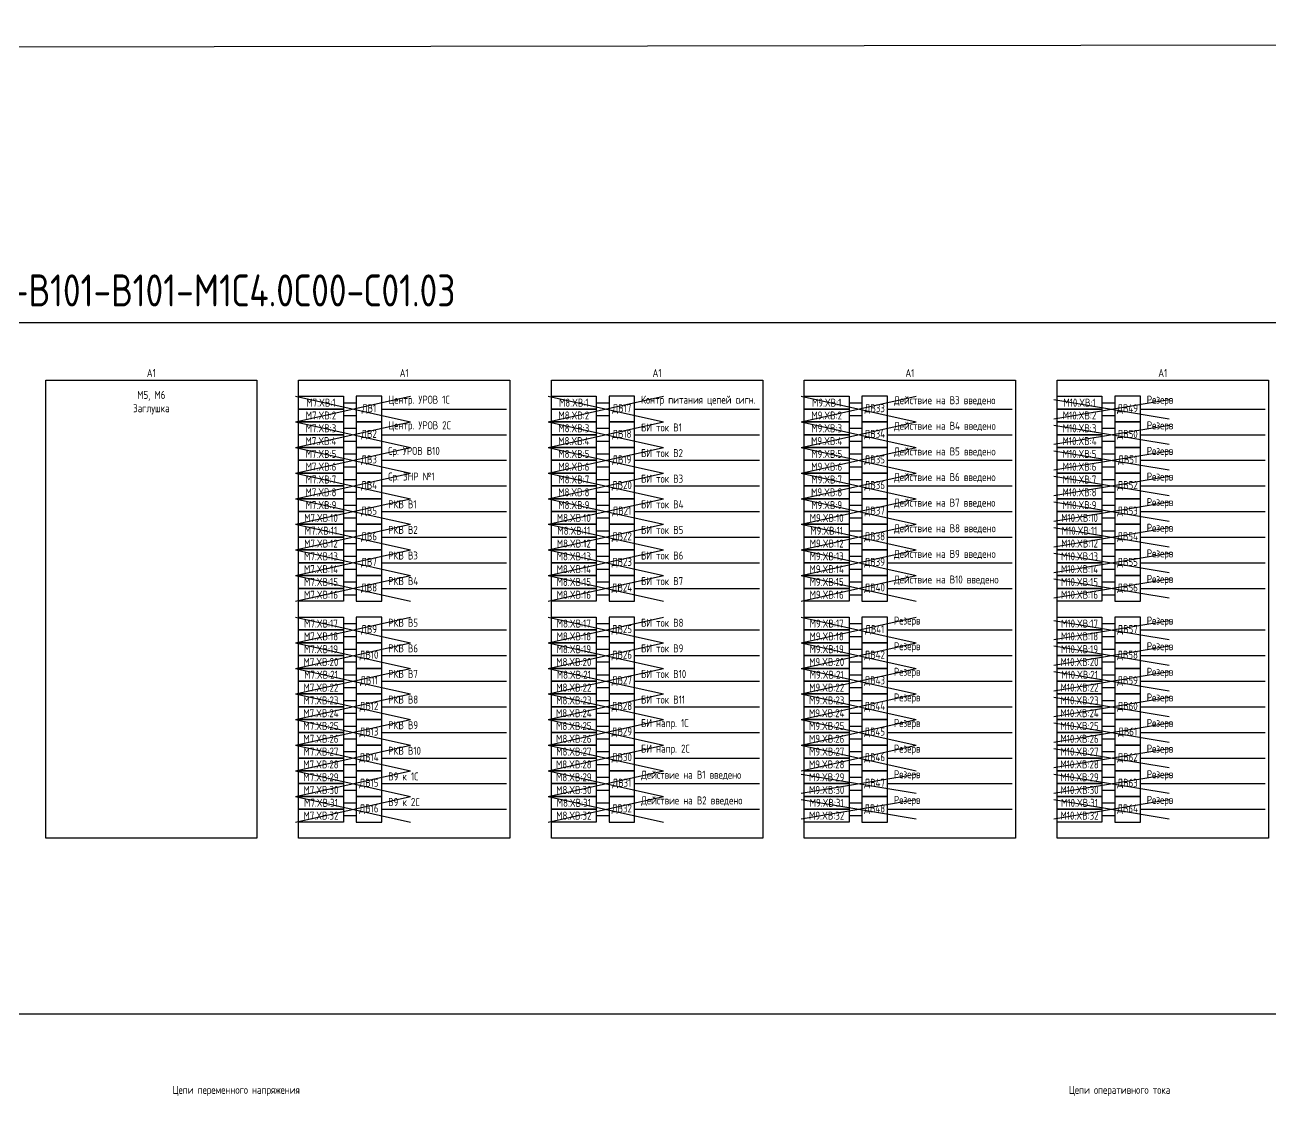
# Model space of a CAD drawing. Header units: millimetres. Extents: x -1245 to 5086, y -99 to 618.
# Drawn here: x 295.5 to 684.5, y 280 to 618 of the extents above; entities that cross this region are included whole.
import ezdxf

# ---------------------------------------------------------------- set-up
doc = ezdxf.new("R2010")
doc.units = ezdxf.units.MM
doc.styles.add('Gost_type_A', font='GOST_A.TTF')

msp = doc.modelspace()

# ---------------------------------------------------------------- linework, layer by layer
at = {"color": 210}
for p, q in [((380, 502), (416, 494)), ((380, 494), (416, 502)), ((459, 502), (495, 494)), ((459, 494), (495, 502)), ((538, 502), (574, 494)), ((538, 494), (574, 502)), ((380, 494), (416, 486)), ((380, 486), (416, 494)), ((459, 494), (495, 486)), ((459, 486), (495, 494)), ((538, 494), (574, 486)), ((538, 486), (574, 494)), ((380, 486), (416, 478)), ((380, 478), (416, 486)), ((459, 486), (495, 478)), ((459, 478), (495, 486)), ((538, 486), (574, 478)), ((538, 478), (574, 486)), ((380, 478), (416, 470)), ((380, 470), (416, 478)), ((459, 478), (495, 470)), ((459, 470), (495, 478)), ((538, 478), (574, 470)), ((538, 470), (574, 478)), ((380, 470), (416, 462)), ((380, 462), (416, 470)), ((459, 470), (495, 462)), ((459, 462), (495, 470)), ((538, 470), (574, 462)), ((538, 462), (574, 470)), ((380, 462), (416, 454)), ((380, 454), (416, 462)), ((459, 462), (495, 454)), ((459, 454), (495, 462)), ((538, 462), (574, 454)), ((538, 454), (574, 462)), ((380, 454), (416, 446)), ((380, 446), (416, 454)), ((459, 454), (495, 446)), ((459, 446), (495, 454)), ((538, 454), (574, 446)), ((538, 446), (574, 454)), ((380, 446), (416, 438)), ((380, 438), (416, 446)), ((459, 446), (495, 438)), ((459, 438), (495, 446)), ((538, 446), (574, 438)), ((538, 438), (574, 446)), ((380, 433), (416, 425)), ((380, 425), (416, 433)), ((459, 433), (495, 425)), ((459, 425), (495, 433)), ((538, 433), (574, 425)), ((538, 425), (574, 433)), ((380, 425), (416, 417)), ((380, 417), (416, 425)), ((459, 425), (495, 417)), ((459, 417), (495, 425)), ((538, 425), (574, 417)), ((538, 417), (574, 425)), ((380, 417), (416, 409)), ((380, 409), (416, 417)), ((459, 417), (495, 409)), ((459, 409), (495, 417)), ((538, 417), (574, 409)), ((538, 409), (574, 417)), ((380, 409), (416, 401)), ((380, 401), (416, 409)), ((459, 409), (495, 401)), ((459, 401), (495, 409)), ((538, 409), (574, 401)), ((538, 401), (574, 409)), ((380, 401), (416, 393)), ((380, 393), (416, 401)), ((459, 401), (495, 393)), ((459, 393), (495, 401)), ((538, 401), (574, 393)), ((538, 393), (574, 401)), ((380, 393), (416, 385)), ((380, 385), (416, 393)), ((459, 393), (495, 385)), ((459, 385), (495, 393)), ((538, 393), (574, 385)), ((538, 385), (574, 393)), ((380, 385), (416, 377)), ((380, 377), (416, 385)), ((459, 385), (495, 377)), ((459, 377), (495, 385)), ((380, 377), (416, 369)), ((380, 369), (416, 377)), ((459, 377), (495, 369)), ((459, 369), (495, 377))]:
    msp.add_line(p, q, dxfattribs=at)
for p, q in [((395, 500), (399, 500)), ((407, 498), (446, 498)), ((474, 500), (478, 500)), ((486, 498), (525, 498)), ((553, 500), (557, 500)), ((565, 498), (604, 498)), ((632, 500), (636, 500)), ((644, 498), (683, 498)), ((395, 496), (399, 496)), ((474, 496), (478, 496)), ((553, 496), (557, 496)), ((632, 496), (636, 496)), ((395, 492), (399, 492)), ((474, 492), (478, 492)), ((553, 492), (557, 492)), ((632, 492), (636, 492)), ((395, 488), (399, 488)), ((407, 490), (446, 490)), ((474, 488), (478, 488)), ((486, 490), (525, 490)), ((553, 488), (557, 488)), ((565, 490), (604, 490)), ((632, 488), (636, 488)), ((644, 490), (683, 490)), ((395, 484), (399, 484)), ((474, 484), (478, 484)), ((553, 484), (557, 484)), ((632, 484), (636, 484)), ((395, 480), (399, 480)), ((407, 482), (446, 482)), ((474, 480), (478, 480)), ((486, 482), (525, 482)), ((553, 480), (557, 480)), ((565, 482), (604, 482)), ((632, 480), (636, 480)), ((644, 482), (683, 482)), ((395, 476), (399, 476)), ((474, 476), (478, 476)), ((553, 476), (557, 476)), ((632, 476), (636, 476)), ((395, 472), (399, 472)), ((407, 474), (446, 474)), ((474, 472), (478, 472)), ((486, 474), (525, 474)), ((553, 472), (557, 472)), ((565, 474), (604, 474)), ((632, 472), (636, 472)), ((644, 474), (683, 474)), ((395, 468), (399, 468)), ((474, 468), (478, 468)), ((553, 468), (557, 468)), ((632, 468), (636, 468)), ((395, 464), (399, 464)), ((407, 466), (446, 466)), ((474, 464), (478, 464)), ((486, 466), (525, 466)), ((553, 464), (557, 464)), ((565, 466), (604, 466)), ((632, 464), (636, 464)), ((644, 466), (683, 466)), ((395, 460), (399, 460)), ((474, 460), (478, 460)), ((553, 460), (557, 460)), ((632, 460), (636, 460)), ((395, 456), (399, 456)), ((407, 458), (446, 458)), ((474, 456), (478, 456)), ((486, 458), (525, 458)), ((553, 456), (557, 456)), ((565, 458), (604, 458)), ((632, 456), (636, 456)), ((644, 458), (683, 458)), ((395, 452), (399, 452)), ((474, 452), (478, 452)), ((553, 452), (557, 452)), ((632, 452), (636, 452)), ((395, 448), (399, 448)), ((407, 450), (446, 450)), ((474, 448), (478, 448)), ((486, 450), (525, 450)), ((553, 448), (557, 448)), ((565, 450), (604, 450)), ((632, 448), (636, 448)), ((644, 450), (683, 450)), ((395, 444), (399, 444)), ((474, 444), (478, 444)), ((553, 444), (557, 444)), ((632, 444), (636, 444)), ((395, 440), (399, 440)), ((407, 442), (446, 442)), ((474, 440), (478, 440)), ((486, 442), (525, 442)), ((553, 440), (557, 440)), ((565, 442), (604, 442)), ((632, 440), (636, 440)), ((644, 442), (683, 442)), ((395, 431), (399, 431)), ((407, 429), (446, 429)), ((474, 431), (478, 431)), ((486, 429), (525, 429)), ((553, 431), (557, 431)), ((565, 429), (604, 429)), ((632, 431), (636, 431)), ((644, 429), (683, 429)), ((395, 427), (399, 427)), ((474, 427), (478, 427)), ((553, 427), (557, 427)), ((632, 427), (636, 427)), ((395, 423), (399, 423)), ((407, 421), (446, 421)), ((474, 423), (478, 423)), ((486, 421), (525, 421)), ((553, 423), (557, 423)), ((565, 421), (604, 421)), ((632, 423), (636, 423)), ((644, 421), (683, 421)), ((395, 419), (399, 419)), ((474, 419), (478, 419)), ((553, 419), (557, 419)), ((632, 419), (636, 419)), ((395, 415), (399, 415)), ((407, 413), (446, 413)), ((474, 415), (478, 415)), ((486, 413), (525, 413)), ((553, 415), (557, 415)), ((565, 413), (604, 413)), ((632, 415), (636, 415)), ((644, 413), (683, 413)), ((395, 411), (399, 411)), ((474, 411), (478, 411)), ((553, 411), (557, 411)), ((632, 411), (636, 411)), ((395, 407), (399, 407)), ((407, 405), (446, 405)), ((474, 407), (478, 407)), ((486, 405), (525, 405)), ((553, 407), (557, 407)), ((565, 405), (604, 405)), ((632, 407), (636, 407)), ((644, 405), (683, 405)), ((395, 403), (399, 403)), ((474, 403), (478, 403)), ((553, 403), (557, 403)), ((632, 403), (636, 403)), ((395, 399), (399, 399)), ((407, 397), (446, 397)), ((474, 399), (478, 399)), ((486, 397), (525, 397)), ((553, 399), (557, 399)), ((565, 397), (604, 397)), ((632, 399), (636, 399)), ((644, 397), (683, 397)), ((395, 395), (399, 395)), ((474, 395), (478, 395)), ((553, 395), (557, 395)), ((632, 395), (636, 395)), ((395, 391), (399, 391)), ((474, 391), (478, 391)), ((553, 391), (557, 391)), ((632, 391), (636, 391)), ((395, 387), (399, 387)), ((407, 389), (446, 389)), ((474, 387), (478, 387)), ((486, 389), (525, 389)), ((553, 387), (557, 387)), ((565, 389), (604, 389)), ((632, 387), (636, 387)), ((644, 389), (683, 389)), ((395, 383), (399, 383)), ((474, 383), (478, 383)), ((553, 383), (557, 383)), ((632, 383), (636, 383)), ((395, 379), (399, 379)), ((407, 381), (446, 381)), ((474, 379), (478, 379)), ((486, 381), (525, 381)), ((553, 379), (557, 379)), ((565, 381), (604, 381)), ((632, 379), (636, 379)), ((644, 381), (683, 381)), ((395, 375), (399, 375)), ((474, 375), (478, 375)), ((553, 375), (557, 375)), ((632, 375), (636, 375)), ((395, 371), (399, 371)), ((407, 373), (446, 373)), ((474, 371), (478, 371)), ((486, 373), (525, 373)), ((553, 371), (557, 371)), ((565, 373), (604, 373)), ((632, 371), (636, 371)), ((644, 373), (683, 373))]:
    msp.add_line(p, q)
at = {"color": 114, "true_color": 0x139b48}
for p, q in [((617, 501), (653, 495)), ((617, 495), (653, 501)), ((617, 493), (653, 487)), ((617, 487), (653, 493)), ((617, 485), (653, 479)), ((617, 479), (653, 485)), ((617, 477), (653, 471)), ((617, 471), (653, 477)), ((617, 469), (653, 463)), ((617, 463), (653, 469)), ((617, 461), (653, 455)), ((617, 455), (653, 461)), ((617, 453), (653, 447)), ((617, 447), (653, 453)), ((617, 445), (653, 439)), ((617, 439), (653, 445)), ((617, 432), (653, 426)), ((617, 426), (653, 432)), ((617, 424), (653, 418)), ((617, 418), (653, 424)), ((617, 416), (653, 410)), ((617, 410), (653, 416)), ((617, 408), (653, 402)), ((617, 402), (653, 408)), ((617, 400), (653, 394)), ((617, 394), (653, 400)), ((617, 392), (653, 386)), ((617, 386), (653, 392)), ((538, 384), (574, 378)), ((538, 378), (574, 384)), ((617, 384), (653, 378)), ((617, 378), (653, 384)), ((538, 376), (574, 370)), ((538, 370), (574, 376)), ((617, 376), (653, 370)), ((617, 370), (653, 376))]:
    msp.add_line(p, q, dxfattribs=at)
at = {"color": 3}
msp.add_lwpolyline([(-1245, 609), (5086, 618), (5086, -90), (-1245, -99)], close=True, dxfattribs=at)
for points in [[(0, 525), (976, 525), (976, 309), (0, 309)], [(302, 507), (368, 507), (368, 364), (302, 364)], [(381, 507), (447, 507), (447, 364), (381, 364)], [(460, 507), (526, 507), (526, 364), (460, 364)], [(539, 507), (605, 507), (605, 364), (539, 364)], [(618, 507), (684, 507), (684, 364), (618, 364)], [(381, 502), (395, 502), (395, 498), (381, 498)], [(460, 502), (474, 502), (474, 498), (460, 498)], [(539, 502), (553, 502), (553, 498), (539, 498)], [(618, 502), (632, 502), (632, 498), (618, 498)], [(381, 498), (395, 498), (395, 494), (381, 494)], [(460, 498), (474, 498), (474, 494), (460, 494)], [(539, 498), (553, 498), (553, 494), (539, 494)], [(618, 498), (632, 498), (632, 494), (618, 494)], [(381, 494), (395, 494), (395, 490), (381, 490)], [(460, 494), (474, 494), (474, 490), (460, 490)], [(539, 494), (553, 494), (553, 490), (539, 490)], [(618, 494), (632, 494), (632, 490), (618, 490)], [(381, 490), (395, 490), (395, 486), (381, 486)], [(460, 490), (474, 490), (474, 486), (460, 486)], [(539, 490), (553, 490), (553, 486), (539, 486)], [(618, 490), (632, 490), (632, 486), (618, 486)], [(381, 486), (395, 486), (395, 482), (381, 482)], [(460, 486), (474, 486), (474, 482), (460, 482)], [(539, 486), (553, 486), (553, 482), (539, 482)], [(618, 486), (632, 486), (632, 482), (618, 482)], [(381, 482), (395, 482), (395, 478), (381, 478)], [(460, 482), (474, 482), (474, 478), (460, 478)], [(539, 482), (553, 482), (553, 478), (539, 478)], [(618, 482), (632, 482), (632, 478), (618, 478)], [(381, 478), (395, 478), (395, 474), (381, 474)], [(460, 478), (474, 478), (474, 474), (460, 474)], [(539, 478), (553, 478), (553, 474), (539, 474)], [(618, 478), (632, 478), (632, 474), (618, 474)], [(381, 474), (395, 474), (395, 470), (381, 470)], [(460, 474), (474, 474), (474, 470), (460, 470)], [(539, 474), (553, 474), (553, 470), (539, 470)], [(618, 474), (632, 474), (632, 470), (618, 470)], [(381, 470), (395, 470), (395, 466), (381, 466)], [(460, 470), (474, 470), (474, 466), (460, 466)], [(539, 470), (553, 470), (553, 466), (539, 466)], [(618, 470), (632, 470), (632, 466), (618, 466)], [(381, 466), (395, 466), (395, 462), (381, 462)], [(460, 466), (474, 466), (474, 462), (460, 462)], [(539, 466), (553, 466), (553, 462), (539, 462)], [(618, 466), (632, 466), (632, 462), (618, 462)], [(381, 462), (395, 462), (395, 458), (381, 458)], [(460, 462), (474, 462), (474, 458), (460, 458)], [(539, 462), (553, 462), (553, 458), (539, 458)], [(618, 462), (632, 462), (632, 458), (618, 458)], [(381, 458), (395, 458), (395, 454), (381, 454)], [(460, 458), (474, 458), (474, 454), (460, 454)], [(539, 458), (553, 458), (553, 454), (539, 454)], [(618, 458), (632, 458), (632, 454), (618, 454)], [(381, 454), (395, 454), (395, 450), (381, 450)], [(460, 454), (474, 454), (474, 450), (460, 450)], [(539, 454), (553, 454), (553, 450), (539, 450)], [(618, 454), (632, 454), (632, 450), (618, 450)], [(381, 450), (395, 450), (395, 446), (381, 446)], [(460, 450), (474, 450), (474, 446), (460, 446)], [(539, 450), (553, 450), (553, 446), (539, 446)], [(618, 450), (632, 450), (632, 446), (618, 446)], [(381, 446), (395, 446), (395, 442), (381, 442)], [(460, 446), (474, 446), (474, 442), (460, 442)], [(539, 446), (553, 446), (553, 442), (539, 442)], [(618, 446), (632, 446), (632, 442), (618, 442)], [(381, 442), (395, 442), (395, 438), (381, 438)], [(460, 442), (474, 442), (474, 438), (460, 438)], [(539, 442), (553, 442), (553, 438), (539, 438)], [(618, 442), (632, 442), (632, 438), (618, 438)], [(381, 433), (395, 433), (395, 429), (381, 429)], [(460, 433), (474, 433), (474, 429), (460, 429)], [(539, 433), (553, 433), (553, 429), (539, 429)], [(618, 433), (632, 433), (632, 429), (618, 429)], [(381, 429), (395, 429), (395, 425), (381, 425)], [(460, 429), (474, 429), (474, 425), (460, 425)], [(539, 429), (553, 429), (553, 425), (539, 425)], [(618, 429), (632, 429), (632, 425), (618, 425)], [(381, 425), (395, 425), (395, 421), (381, 421)], [(460, 425), (474, 425), (474, 421), (460, 421)], [(539, 425), (553, 425), (553, 421), (539, 421)], [(618, 425), (632, 425), (632, 421), (618, 421)], [(381, 421), (395, 421), (395, 417), (381, 417)], [(460, 421), (474, 421), (474, 417), (460, 417)], [(539, 421), (553, 421), (553, 417), (539, 417)], [(618, 421), (632, 421), (632, 417), (618, 417)], [(381, 417), (395, 417), (395, 413), (381, 413)], [(460, 417), (474, 417), (474, 413), (460, 413)], [(539, 417), (553, 417), (553, 413), (539, 413)], [(618, 417), (632, 417), (632, 413), (618, 413)], [(381, 413), (395, 413), (395, 409), (381, 409)], [(460, 413), (474, 413), (474, 409), (460, 409)], [(539, 413), (553, 413), (553, 409), (539, 409)], [(618, 413), (632, 413), (632, 409), (618, 409)], [(381, 409), (395, 409), (395, 405), (381, 405)], [(460, 409), (474, 409), (474, 405), (460, 405)], [(539, 409), (553, 409), (553, 405), (539, 405)], [(618, 409), (632, 409), (632, 405), (618, 405)], [(381, 405), (395, 405), (395, 401), (381, 401)], [(460, 405), (474, 405), (474, 401), (460, 401)], [(539, 405), (553, 405), (553, 401), (539, 401)], [(618, 405), (632, 405), (632, 401), (618, 401)], [(381, 401), (395, 401), (395, 397), (381, 397)], [(460, 401), (474, 401), (474, 397), (460, 397)], [(539, 401), (553, 401), (553, 397), (539, 397)], [(618, 401), (632, 401), (632, 397), (618, 397)], [(381, 397), (395, 397), (395, 393), (381, 393)], [(460, 397), (474, 397), (474, 393), (460, 393)], [(539, 397), (553, 397), (553, 393), (539, 393)], [(618, 397), (632, 397), (632, 393), (618, 393)], [(381, 393), (395, 393), (395, 389), (381, 389)], [(460, 393), (474, 393), (474, 389), (460, 389)], [(539, 393), (553, 393), (553, 389), (539, 389)], [(618, 393), (632, 393), (632, 389), (618, 389)], [(381, 389), (395, 389), (395, 385), (381, 385)], [(460, 389), (474, 389), (474, 385), (460, 385)], [(539, 389), (553, 389), (553, 385), (539, 385)], [(618, 389), (632, 389), (632, 385), (618, 385)], [(381, 385), (395, 385), (395, 381), (381, 381)], [(460, 385), (474, 385), (474, 381), (460, 381)], [(539, 385), (553, 385), (553, 381), (539, 381)], [(618, 385), (632, 385), (632, 381), (618, 381)], [(381, 381), (395, 381), (395, 377), (381, 377)], [(460, 381), (474, 381), (474, 377), (460, 377)], [(539, 381), (553, 381), (553, 377), (539, 377)], [(618, 381), (632, 381), (632, 377), (618, 377)], [(381, 377), (395, 377), (395, 373), (381, 373)], [(460, 377), (474, 377), (474, 373), (460, 373)], [(539, 377), (553, 377), (553, 373), (539, 373)], [(618, 377), (632, 377), (632, 373), (618, 373)], [(381, 373), (395, 373), (395, 369), (381, 369)], [(460, 373), (474, 373), (474, 369), (460, 369)], [(539, 373), (553, 373), (553, 369), (539, 369)], [(618, 373), (632, 373), (632, 369), (618, 369)]]:
    msp.add_lwpolyline(points, close=True)
at = {"ltscale": 4}
for points in [[(399, 494), (407, 494), (407, 502), (399, 502)], [(478, 494), (486, 494), (486, 502), (478, 502)], [(557, 494), (565, 494), (565, 502), (557, 502)], [(636, 494), (644, 494), (644, 502), (636, 502)], [(399, 486), (407, 486), (407, 494), (399, 494)], [(478, 486), (486, 486), (486, 494), (478, 494)], [(557, 486), (565, 486), (565, 494), (557, 494)], [(636, 486), (644, 486), (644, 494), (636, 494)], [(399, 478), (407, 478), (407, 486), (399, 486)], [(478, 478), (486, 478), (486, 486), (478, 486)], [(557, 478), (565, 478), (565, 486), (557, 486)], [(636, 478), (644, 478), (644, 486), (636, 486)], [(399, 470), (407, 470), (407, 478), (399, 478)], [(478, 470), (486, 470), (486, 478), (478, 478)], [(557, 470), (565, 470), (565, 478), (557, 478)], [(636, 470), (644, 470), (644, 478), (636, 478)], [(399, 462), (407, 462), (407, 470), (399, 470)], [(478, 462), (486, 462), (486, 470), (478, 470)], [(557, 462), (565, 462), (565, 470), (557, 470)], [(636, 462), (644, 462), (644, 470), (636, 470)], [(399, 454), (407, 454), (407, 462), (399, 462)], [(478, 454), (486, 454), (486, 462), (478, 462)], [(557, 454), (565, 454), (565, 462), (557, 462)], [(636, 454), (644, 454), (644, 462), (636, 462)], [(399, 446), (407, 446), (407, 454), (399, 454)], [(478, 446), (486, 446), (486, 454), (478, 454)], [(557, 446), (565, 446), (565, 454), (557, 454)], [(636, 446), (644, 446), (644, 454), (636, 454)], [(399, 438), (407, 438), (407, 446), (399, 446)], [(478, 438), (486, 438), (486, 446), (478, 446)], [(557, 438), (565, 438), (565, 446), (557, 446)], [(636, 438), (644, 438), (644, 446), (636, 446)], [(399, 425), (407, 425), (407, 433), (399, 433)], [(478, 425), (486, 425), (486, 433), (478, 433)], [(557, 425), (565, 425), (565, 433), (557, 433)], [(636, 425), (644, 425), (644, 433), (636, 433)], [(399, 417), (407, 417), (407, 425), (399, 425)], [(478, 417), (486, 417), (486, 425), (478, 425)], [(557, 417), (565, 417), (565, 425), (557, 425)], [(636, 417), (644, 417), (644, 425), (636, 425)], [(399, 409), (407, 409), (407, 417), (399, 417)], [(478, 409), (486, 409), (486, 417), (478, 417)], [(557, 409), (565, 409), (565, 417), (557, 417)], [(636, 409), (644, 409), (644, 417), (636, 417)], [(399, 401), (407, 401), (407, 409), (399, 409)], [(478, 401), (486, 401), (486, 409), (478, 409)], [(557, 401), (565, 401), (565, 409), (557, 409)], [(636, 401), (644, 401), (644, 409), (636, 409)], [(399, 393), (407, 393), (407, 401), (399, 401)], [(478, 393), (486, 393), (486, 401), (478, 401)], [(557, 393), (565, 393), (565, 401), (557, 401)], [(636, 393), (644, 393), (644, 401), (636, 401)], [(399, 385), (407, 385), (407, 393), (399, 393)], [(478, 385), (486, 385), (486, 393), (478, 393)], [(557, 385), (565, 385), (565, 393), (557, 393)], [(636, 385), (644, 385), (644, 393), (636, 393)], [(399, 377), (407, 377), (407, 385), (399, 385)], [(478, 377), (486, 377), (486, 385), (478, 385)], [(557, 377), (565, 377), (565, 385), (557, 385)], [(636, 377), (644, 377), (644, 385), (636, 385)], [(399, 369), (407, 369), (407, 377), (399, 377)], [(478, 369), (486, 369), (486, 377), (478, 377)], [(557, 369), (565, 369), (565, 377), (557, 377)], [(636, 369), (644, 369), (644, 377), (636, 377)]]:
    msp.add_lwpolyline(points, close=True, dxfattribs=at)

# ---------------------------------------------------------------- texts
at = {"line_spacing_factor": 0.9, "style": 'Gost_type_A'}
for s, insert, char_height, width, attachment_point in [('ЮНИТ-М519-ДЗШ-Р102-К103-К103-К103-х-х-В101-В101-В101-В101-В101-М1С4.0С00-С01.03', (0, 528), 10, 855, 7), ('A1', (335, 508), 2.5, 66, 8), ('A1', (414, 508), 2.5, 66, 8), ('A1', (493, 508), 2.5, 66, 8), ('A1', (572, 508), 2.5, 66, 8), ('A1', (651, 508), 2.5, 66, 8), ('Цепи переменного напряжения', (361.5, 285), 2.5, 107, 5), ('Цепи оперативного тока', (637.5, 285), 2.5, 395, 5)]:
    msp.add_mtext(s, dxfattribs=dict(at, insert=insert, char_height=char_height, width=width, attachment_point=attachment_point))
at = {"char_height": 2.5, "style": 'Gost_type_A'}
for s, insert, width, attachment_point in [('M5, M6\\PЗаглушка', (335, 500), 66, 5), ('Центр. УРОВ 1С', (409, 499), 27.8465, 7), ('Контр питания цепей сигн.', (488, 499), 35.7119, 7), ('Действие на В3 введено', (567, 499), 38, 7), ('Резерв', (646, 499), 37, 7), ('M7.XВ:1', (388, 500), 14, 5), ('ДВ1', (403, 498), 7.9998, 5), ('M8.XВ:1', (467, 500), 14, 5), ('ДВ17', (482, 498), 7.9998, 5), ('M9.XВ:1', (546, 500), 14, 5), ('ДВ33', (561, 498), 7.9998, 5), ('M10.XВ:1', (625, 500), 14, 5), ('ДВ49', (640, 498), 7.9998, 5), ('M7.XВ:2', (388, 496), 14, 5), ('Центр. УРОВ 2С', (409, 491), 27.8465, 7), ('M8.XВ:2', (467, 496), 14, 5), ('M9.XВ:2', (546, 496), 14, 5), ('M10.XВ:2', (625, 496), 14, 5), ('Резерв', (646, 491), 37, 7), ('M7.XВ:3', (388, 492), 14, 5), ('ДВ2', (403, 490), 7.9998, 5), ('M8.XВ:3', (467, 492), 14, 5), ('ДВ18', (482, 490), 7.9998, 5), ('БИ ток В1', (488, 491), 27.8465, 7), ('M9.XВ:3', (546, 492), 14, 5), ('ДВ34', (561, 490), 7.9998, 5), ('Действие на В4 введено', (567, 491), 38, 7), ('M10.XВ:3', (625, 492), 14, 5), ('ДВ50', (640, 490), 7.9998, 5), ('M7.XВ:4', (388, 488), 14, 5), ('M8.XВ:4', (467, 488), 14, 5), ('M9.XВ:4', (546, 488), 14, 5), ('M10.XВ:4', (625, 488), 14, 5), ('M7.XВ:5', (388, 484), 14, 5), ('ДВ3', (403, 482), 7.9998, 5), ('Ср. УРОВ В10', (409, 483), 27.8465, 7), ('M8.XВ:5', (467, 484), 14, 5), ('ДВ19', (482, 482), 7.9998, 5), ('БИ ток В2', (488, 483), 27.8465, 7), ('M9.XВ:5', (546, 484), 14, 5), ('ДВ35', (561, 482), 7.9998, 5), ('Действие на В5 введено', (567, 483), 38, 7), ('M10.XВ:5', (625, 484), 14, 5), ('ДВ51', (640, 482), 7.9998, 5), ('Резерв', (646, 483), 37, 7), ('M7.XВ:6', (388, 480), 14, 5), ('M8.XВ:6', (467, 480), 14, 5), ('M9.XВ:6', (546, 480), 14, 5), ('M10.XВ:6', (625, 480), 14, 5), ('M7.XВ:7', (388, 476), 14, 5), ('ДВ4', (403, 474), 7.9998, 5), ('Ср. ЗНР №1', (409, 475), 27.8465, 7), ('M8.XВ:7', (467, 476), 14, 5), ('ДВ20', (482, 474), 7.9998, 5), ('БИ ток В3', (488, 475), 27.8465, 7), ('M9.XВ:7', (546, 476), 14, 5), ('ДВ36', (561, 474), 7.9998, 5), ('Действие на В6 введено', (567, 475), 38, 7), ('M10.XВ:7', (625, 476), 14, 5), ('ДВ52', (640, 474), 7.9998, 5), ('Резерв', (646, 475), 37, 7), ('M7.XВ:8', (388, 472), 14, 5), ('M8.XВ:8', (467, 472), 14, 5), ('M9.XВ:8', (546, 472), 14, 5), ('M10.XВ:8', (625, 472), 14, 5), ('M7.XВ:9', (388, 468), 14, 5), ('ДВ5', (403, 466), 7.9998, 5), ('РКВ В1', (409, 467), 27.8465, 7), ('M8.XВ:9', (467, 468), 14, 5), ('ДВ21', (482, 466), 7.9998, 5), ('БИ ток В4', (488, 467), 27.8465, 7), ('M9.XВ:9', (546, 468), 14, 5), ('ДВ37', (561, 466), 7.9998, 5), ('Действие на В7 введено', (567, 467), 38, 7), ('M10.XВ:9', (625, 468), 14, 5), ('ДВ53', (640, 466), 7.9998, 5), ('Резерв', (646, 467), 37, 7), ('M7.XВ:10', (388, 464), 14, 5), ('M8.XВ:10', (467, 464), 14, 5), ('M9.XВ:10', (546, 464), 14, 5), ('M10.XВ:10', (625, 464), 14, 5), ('M7.XВ:11', (388, 460), 14, 5), ('ДВ6', (403, 458), 7.9998, 5), ('РКВ В2', (409, 459), 27.8465, 7), ('M8.XВ:11', (467, 460), 14, 5), ('ДВ22', (482, 458), 7.9998, 5), ('БИ ток В5', (488, 459), 27.8465, 7), ('M9.XВ:11', (546, 460), 14, 5), ('ДВ38', (561, 458), 7.9998, 5), ('Действие на В8 введено', (567, 459), 38, 7), ('M10.XВ:11', (625, 460), 14, 5), ('ДВ54', (640, 458), 7.9998, 5), ('Резерв', (646, 459), 37, 7), ('M7.XВ:12', (388, 456), 14, 5), ('M8.XВ:12', (467, 456), 14, 5), ('M9.XВ:12', (546, 456), 14, 5), ('M10.XВ:12', (625, 456), 14, 5), ('M7.XВ:13', (388, 452), 14, 5), ('ДВ7', (403, 450), 7.9998, 5), ('РКВ В3', (409, 451), 27.8465, 7), ('M8.XВ:13', (467, 452), 14, 5), ('ДВ23', (482, 450), 7.9998, 5), ('БИ ток В6', (488, 451), 27.8465, 7), ('M9.XВ:13', (546, 452), 14, 5), ('ДВ39', (561, 450), 7.9998, 5), ('Действие на В9 введено', (567, 451), 38, 7), ('M10.XВ:13', (625, 452), 14, 5), ('ДВ55', (640, 450), 7.9998, 5), ('Резерв', (646, 451), 37, 7), ('M7.XВ:14', (388, 448), 14, 5), ('M8.XВ:14', (467, 448), 14, 5), ('M9.XВ:14', (546, 448), 14, 5), ('M10.XВ:14', (625, 448), 14, 5), ('M7.XВ:15', (388, 444), 14, 5), ('ДВ8', (403, 442), 7.9998, 5), ('РКВ В4', (409, 443), 27.8465, 7), ('M8.XВ:15', (467, 444), 14, 5), ('ДВ24', (482, 442), 7.9998, 5), ('БИ ток В7', (488, 443), 27.8465, 7), ('M9.XВ:15', (546, 444), 14, 5), ('ДВ40', (561, 442), 7.9998, 5), ('Действие на В10 введено', (567, 443), 38, 7), ('M10.XВ:15', (625, 444), 14, 5), ('ДВ56', (640, 442), 7.9998, 5), ('Резерв', (646, 443), 37, 7), ('M7.XВ:16', (388, 440), 14, 5), ('M8.XВ:16', (467, 440), 14, 5), ('M9.XВ:16', (546, 440), 14, 5), ('M10.XВ:16', (625, 440), 14, 5), ('M7.XВ:17', (388, 431), 14, 5), ('РКВ В5', (409, 430), 27.8465, 7), ('M8.XВ:17', (467, 431), 14, 5), ('БИ ток В8', (488, 430), 27.8465, 7), ('M9.XВ:17', (546, 431), 14, 5), ('Резерв', (567, 430), 37, 7), ('M10.XВ:17', (625, 431), 14, 5), ('Резерв', (646, 430), 37, 7), ('M7.XВ:18', (388, 427), 14, 5), ('ДВ9', (403, 429), 7.9998, 5), ('M8.XВ:18', (467, 427), 14, 5), ('ДВ25', (482, 429), 7.9998, 5), ('M9.XВ:18', (546, 427), 14, 5), ('ДВ41', (561, 429), 7.9998, 5), ('M10.XВ:18', (625, 427), 14, 5), ('ДВ57', (640, 429), 7.9998, 5), ('M7.XВ:19', (388, 423), 14, 5), ('РКВ В6', (409, 422), 27.8465, 7), ('M8.XВ:19', (467, 423), 14, 5), ('БИ ток В9', (488, 422), 27.8465, 7), ('M9.XВ:19', (546, 423), 14, 5), ('Резерв', (567, 422), 37, 7), ('M10.XВ:19', (625, 423), 14, 5), ('Резерв', (646, 422), 37, 7), ('M7.XВ:20', (388, 419), 14, 5), ('ДВ10', (403, 421), 7.9998, 5), ('M8.XВ:20', (467, 419), 14, 5), ('ДВ26', (482, 421), 7.9998, 5), ('M9.XВ:20', (546, 419), 14, 5), ('ДВ42', (561, 421), 7.9998, 5), ('M10.XВ:20', (625, 419), 14, 5), ('ДВ58', (640, 421), 7.9998, 5), ('РКВ В7', (409, 414), 27.8465, 7), ('БИ ток В10', (488, 414), 27.8465, 7), ('Резерв', (567, 414), 37, 7), ('Резерв', (646, 414), 37, 7), ('M7.XВ:21', (388, 415), 14, 5), ('ДВ11', (403, 413), 7.9998, 5), ('M8.XВ:21', (467, 415), 14, 5), ('ДВ27', (482, 413), 7.9998, 5), ('M9.XВ:21', (546, 415), 14, 5), ('ДВ43', (561, 413), 7.9998, 5), ('M10.XВ:21', (625, 415), 14, 5), ('ДВ59', (640, 413), 7.9998, 5), ('M7.XВ:22', (388, 411), 14, 5), ('РКВ В8', (409, 406), 27.8465, 7), ('M8.XВ:22', (467, 411), 14, 5), ('БИ ток В11', (488, 406), 27.8465, 7), ('M9.XВ:22', (546, 411), 14, 5), ('Резерв', (567, 406), 37, 7), ('M10.XВ:22', (625, 411), 14, 5), ('Резерв', (646, 406), 37, 7), ('M7.XВ:23', (388, 407), 14, 5), ('ДВ12', (403, 405), 7.9998, 5), ('M8.XВ:23', (467, 407), 14, 5), ('ДВ28', (482, 405), 7.9998, 5), ('M9.XВ:23', (546, 407), 14, 5), ('ДВ44', (561, 405), 7.9998, 5), ('M10.XВ:23', (625, 407), 14, 5), ('ДВ60', (640, 405), 7.9998, 5), ('M7.XВ:24', (388, 403), 14, 5), ('M8.XВ:24', (467, 403), 14, 5), ('БИ напр. 1С', (488, 398), 27.8465, 7), ('M9.XВ:24', (546, 403), 14, 5), ('Резерв', (567, 398), 37, 7), ('M10.XВ:24', (625, 403), 14, 5), ('Резерв', (646, 398), 37, 7), ('M7.XВ:25', (388, 399), 14, 5), ('ДВ13', (403, 397), 7.9998, 5), ('РКВ В9', (409, 398), 27.8465, 7), ('M8.XВ:25', (467, 399), 14, 5), ('ДВ29', (482, 397), 7.9998, 5), ('M9.XВ:25', (546, 399), 14, 5), ('ДВ45', (561, 397), 7.9998, 5), ('M10.XВ:25', (625, 399), 14, 5), ('ДВ61', (640, 397), 7.9998, 5), ('M7.XВ:26', (388, 395), 14, 5), ('M8.XВ:26', (467, 395), 14, 5), ('БИ напр. 2С', (488, 390), 27.8465, 7), ('M9.XВ:26', (546, 395), 14, 5), ('Резерв', (567, 390), 37, 7), ('M10.XВ:26', (625, 395), 14, 5), ('Резерв', (646, 390), 37, 7), ('M7.XВ:27', (388, 391), 14, 5), ('ДВ14', (403, 389), 7.9998, 5), ('РКВ В10', (409, 390), 27.8465, 7), ('M8.XВ:27', (467, 391), 14, 5), ('ДВ30', (482, 389), 7.9998, 5), ('M9.XВ:27', (546, 391), 14, 5), ('ДВ46', (561, 389), 7.9998, 5), ('M10.XВ:27', (625, 391), 14, 5), ('ДВ62', (640, 389), 7.9998, 5), ('M7.XВ:28', (388, 387), 14, 5), ('M8.XВ:28', (467, 387), 14, 5), ('M9.XВ:28', (546, 387), 14, 5), ('Резерв', (567, 382), 37, 7), ('M10.XВ:28', (625, 387), 14, 5), ('Резерв', (646, 382), 37, 7), ('M7.XВ:29', (388, 383), 14, 5), ('ДВ15', (403, 381), 7.9998, 5), ('В9 к 1С', (409, 382), 27.8465, 7), ('M8.XВ:29', (467, 383), 14, 5), ('ДВ31', (482, 381), 7.9998, 5), ('Действие на В1 введено', (488, 382), 38, 7), ('M9.XВ:29', (546, 383), 14, 5), ('ДВ47', (561, 381), 7.9998, 5), ('M10.XВ:29', (625, 383), 14, 5), ('ДВ63', (640, 381), 7.9998, 5), ('M7.XВ:30', (388, 379), 14, 5), ('M8.XВ:30', (467, 379), 14, 5), ('M9.XВ:30', (546, 379), 14, 5), ('M10.XВ:30', (625, 379), 14, 5), ('M7.XВ:31', (388, 375), 14, 5), ('ДВ16', (403, 373), 7.9998, 5), ('В9 к 2С', (409, 374), 27.8465, 7), ('M8.XВ:31', (467, 375), 14, 5), ('ДВ32', (482, 373), 7.9998, 5), ('Действие на В2 введено', (488, 374), 37, 7), ('M9.XВ:31', (546, 375), 14, 5), ('ДВ48', (561, 373), 7.9998, 5), ('Резерв', (567, 374), 37, 7), ('M10.XВ:31', (625, 375), 14, 5), ('ДВ64', (640, 373), 7.9998, 5), ('Резерв', (646, 374), 37, 7), ('M7.XВ:32', (388, 371), 14, 5), ('M8.XВ:32', (467, 371), 14, 5), ('M9.XВ:32', (546, 371), 14, 5), ('M10.XВ:32', (625, 371), 14, 5)]:
    msp.add_mtext(s, dxfattribs=dict(at, insert=insert, width=width, attachment_point=attachment_point))

doc.saveas('drawing.dxf')
